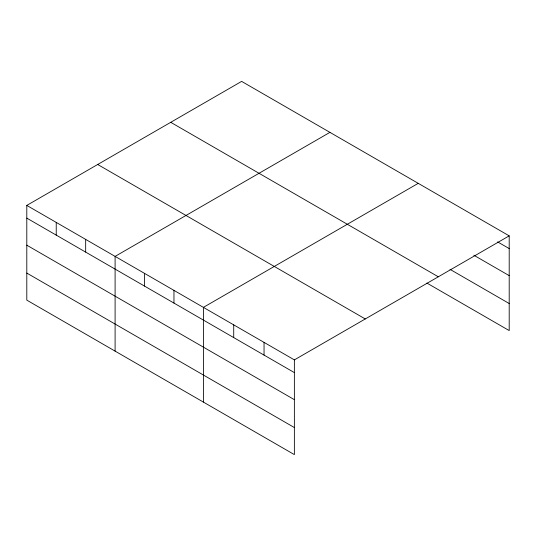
<?xml version="1.0" encoding="UTF-8"?>
<svg xmlns="http://www.w3.org/2000/svg" width="536" height="536" viewBox="0 0 536 536"><rect width="100%" height="100%" fill="white"/><g stroke="black" fill="none" stroke-linecap="round" stroke-linejoin="round"><path stroke-width="0.8" d="M426.891 283.068L509.2 330.585L509.2 235.86L241.629 81.385L26.8 205.415L26.8 300.14L294.371 454.615L294.371 359.891L26.8 205.415M329.928 132.359L115.099 256.389L115.099 351.113M418.227 183.339L203.399 307.369L203.399 402.094M294.371 359.891L509.2 235.86M497.649 241.91L509.2 248.577M473.824 255.216L509.2 275.638M449.992 269.34L509.2 303.523M170.736 122.315L438.307 276.79M97.693 164.485L365.264 318.96M26.8 218.125L294.371 372.607M26.8 245.193L294.371 399.668M26.8 273.072L294.371 427.554M264.047 342.383L264.047 355.1M233.723 324.876L233.723 337.593M173.965 290.378L173.965 303.095M144.532 273.387L144.532 286.097M85.666 239.398L85.666 252.114M56.233 222.406L56.233 235.123"/></g></svg>
